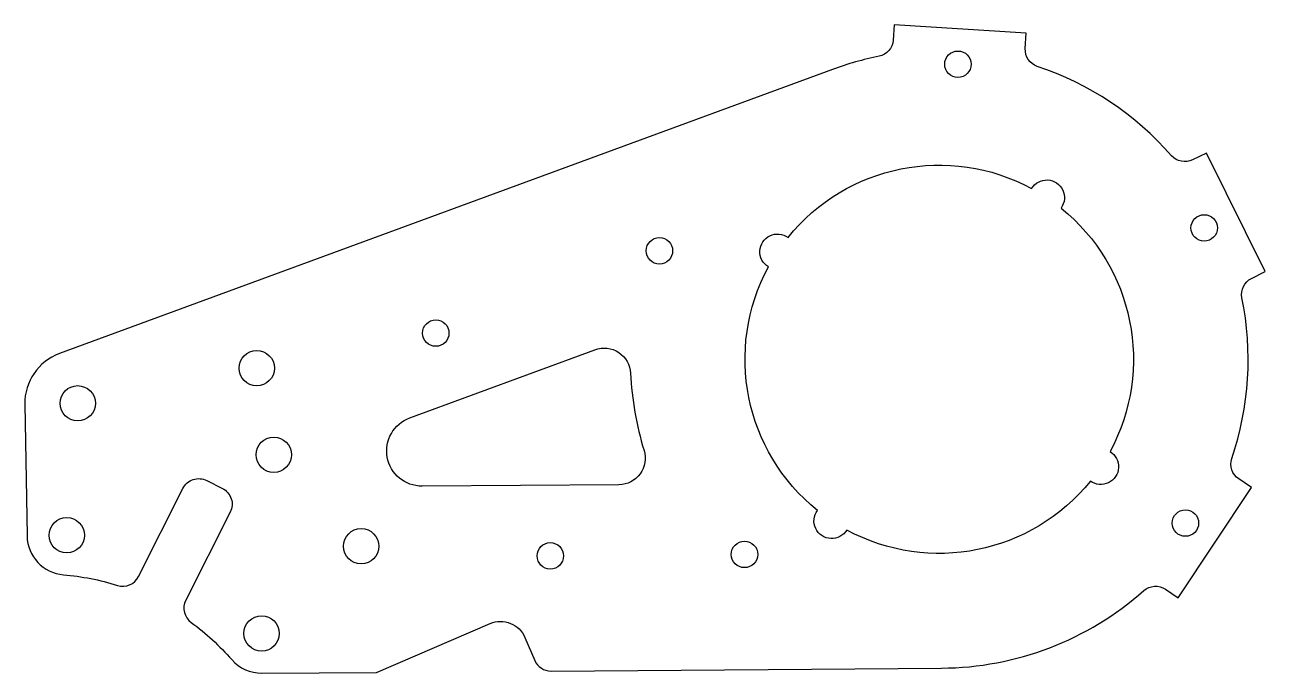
# Model space of a CAD drawing. Header units: millimetres. Extents: x -104 to 37, y -36 to 38.
import ezdxf

# ---------------------------------------------------------------- set-up
doc = ezdxf.new("R2010")
doc.units = ezdxf.units.MM

msp = doc.modelspace()

# ---------------------------------------------------------------- linework, layer by layer
for points in [[(-45.82, -34.12, 0.301899), (-43.97, -35.33), (0.26, -35, 0.181102), (23.19, -26.22, -0.340049), (25.62, -26.05), (27.07, -27.02), (35.38, -14.53), (33.93, -13.56, -0.340049), (33.14, -11.25, 0.132738), (34.3, 6.97, -0.340049), (35.37, 9.16), (36.93, 9.93), (30.27, 23.37), (28.71, 22.6, -0.340049), (26.32, 23.07, 0.132738), (11.11, 33.19, -0.340049), (9.75, 35.21), (9.86, 36.95), (-5.11, 37.9), (-5.22, 36.16, -0.340049), (-6.82, 34.33, 0.039056), (-12.08, 32.85), (-99.67, 0.64, 0.319048), (-103.6, -5.09), (-103.34, -20.02, 0.38517), (-99.22, -24.42, -0.054879), (-93.1, -25.62, 0.366763), (-90.71, -24.61), (-85.68, -14.63, -0.414214), (-82.99, -13.74), (-81.21, -14.64, -0.414214), (-80.32, -17.33), (-85.36, -27.31, 0.366763), (-84.75, -29.83, -0.054879), (-80.15, -34.04, 0.218017), (-76.74, -35.57), (-63.74, -35.48), (-50.87, -29.95, -0.414214), (-46.93, -31.53)], [(-19.35, 10.47, -1.046536), (-17.13, 13.8, -0.361891), (10.47, 19.35, -1.046536), (13.8, 17.13, -0.361891), (19.35, -10.47, -1.046536), (17.13, -13.8, -0.361891), (-10.47, -19.35, -1.046536), (-13.8, -17.13, -0.361891)], [(-34.96, -1.59, 0.063613), (-33.44, -10.33, -0.502634), (-36.28, -14.22), (-58.57, -14.38, -0.840869), (-59.98, -6.63), (-39, 1.08, -0.507214)]]:
    msp.add_lwpolyline(points, format="xyb", close=True)
for centre, radius in [((2.12, 33.43), 1.5), ((30.02, 14.88), 1.5), ((-31.7, 12.29), 1.5), ((-57.04, 2.97), 1.5), ((-77.32, -1.01), 2), ((-97.6, -4.99), 2), ((-75.39, -10.82), 2), ((-98.84, -19.94), 2), ((27.89, -18.56), 1.5), ((-65.49, -21.19), 2), ((-44.06, -22.28), 1.5), ((-22.06, -22.11), 1.5), ((-76.77, -31.07), 2)]:
    msp.add_circle(centre, radius)

doc.saveas('drawing.dxf')
